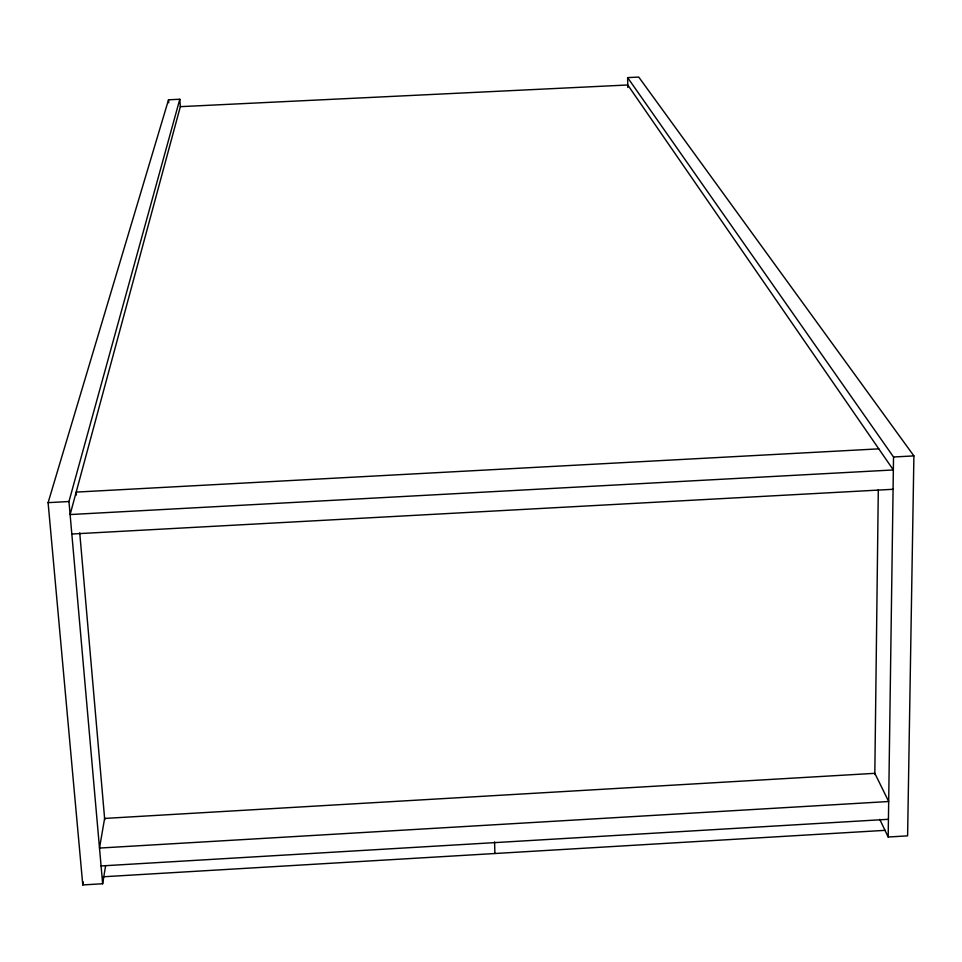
<?xml version="1.0" encoding="UTF-8"?>
<svg xmlns="http://www.w3.org/2000/svg" width="962" height="962" viewBox="0 0 962 962"><rect width="100%" height="100%" fill="white"/><g stroke="black" fill="none" stroke-linecap="round" stroke-linejoin="round"><path stroke-width="1.44" d="M874.807 774.542L878.306 489.658M888.179 837.012L893.53 456.998L627.621 77.609L638.744 77.068L913.9 455.904L907.599 835.858L888.179 837.012L879.773 819.383M180.327 106.662L627.753 84.981L893.349 469.949L70.118 514.55L180.327 106.662L179.798 99.254L168.53 99.795L48.1 502.657L82.78 884.932L102.645 883.753L105.579 865.98M82.78 884.932L83.309 881.974M102.645 883.753L68.963 501.527L179.798 99.254M101.082 865.944L888.431 819.299M102.994 876.791L885.196 830.338M71.837 534.018L893.073 489.285M878.799 448.857L76.178 492.099L76.443 495.021M48.1 502.657L68.963 501.527M893.53 456.998L913.9 455.904M79.738 532.84L104.738 819.864M168.53 99.795L168.747 102.778M494.564 841.894L494.901 853.51M627.621 77.609L627.801 87.446M104.617 818.434L99.507 848.063L888.684 801.514L874.831 773.328L104.617 818.434"/></g></svg>
